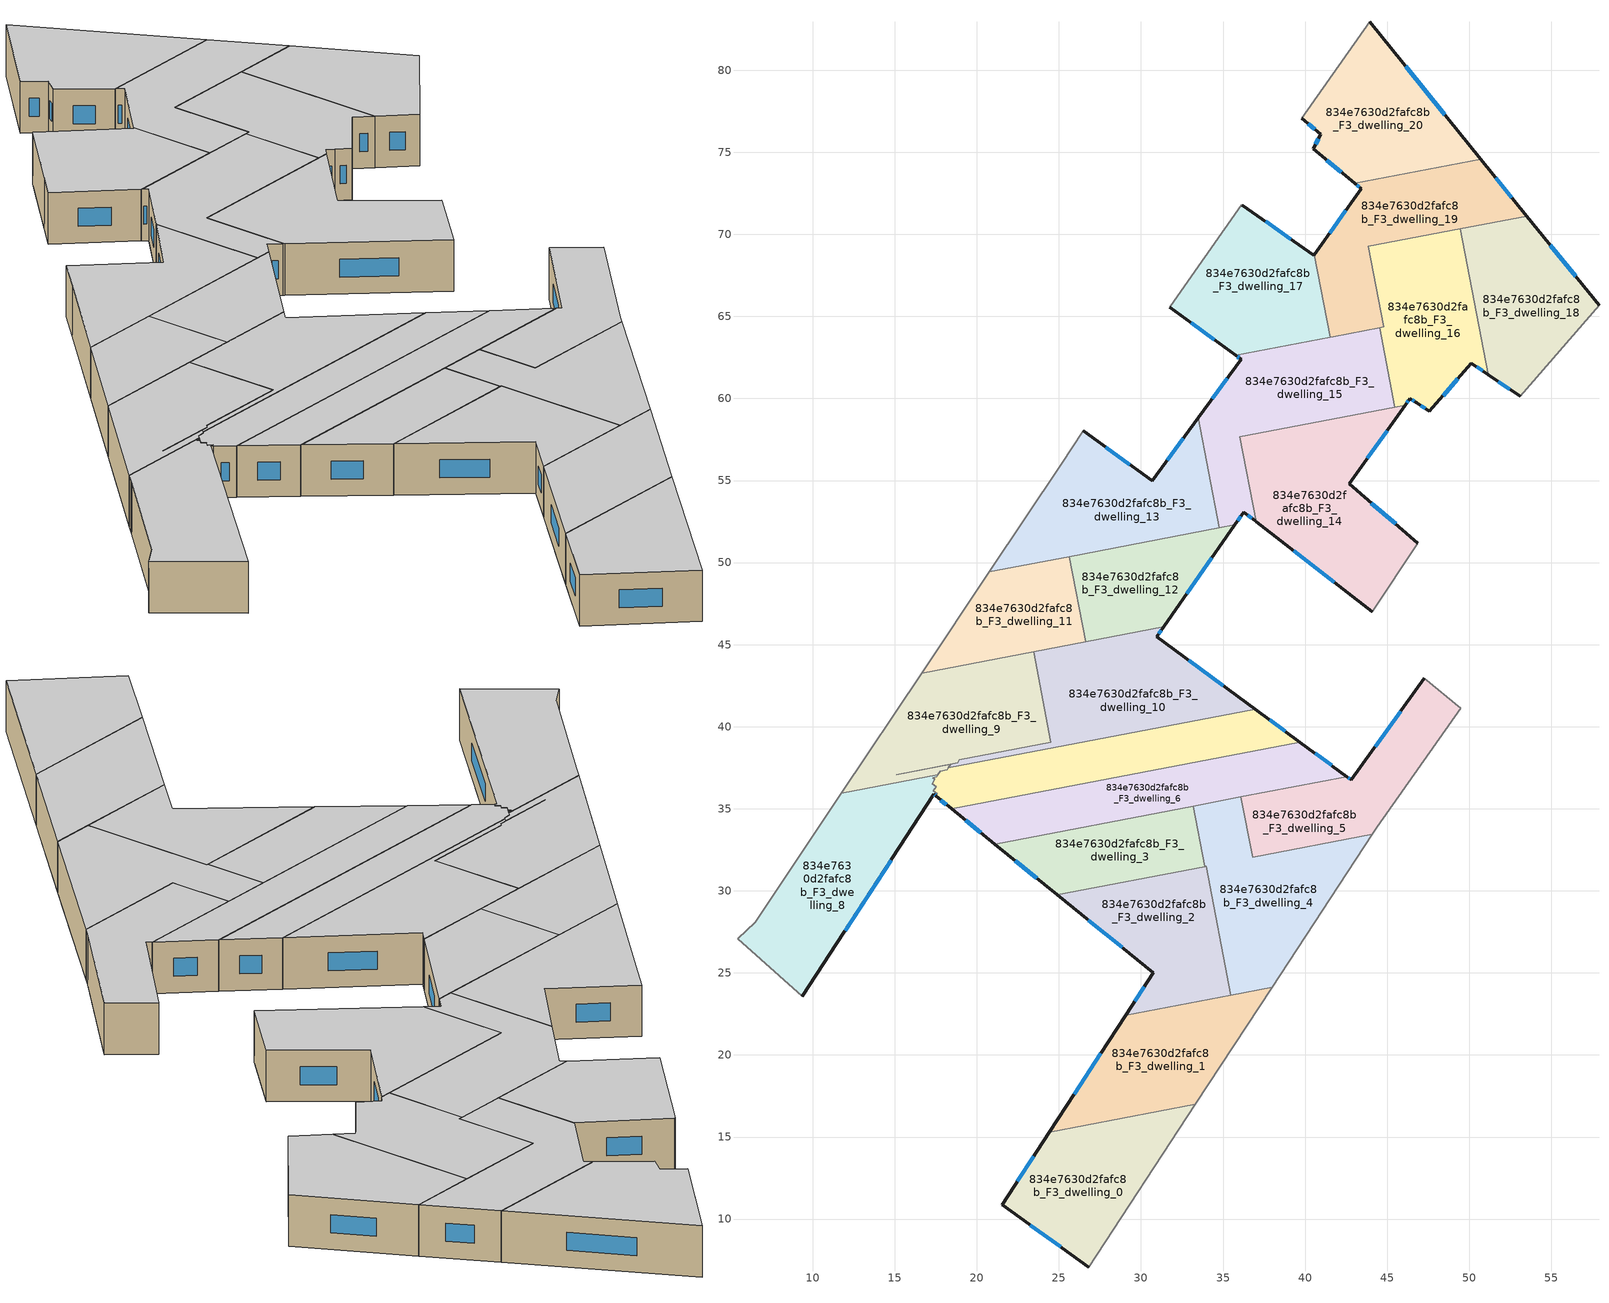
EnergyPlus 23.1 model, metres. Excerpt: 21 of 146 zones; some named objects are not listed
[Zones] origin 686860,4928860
834e7630d2fafc8b_F3_dwelling_0
 floor to 834e7630d2fafc8b_F2_dwelling_0 (EU_floor_Construction): 33.31,16.98 26.82,7.06 21.54,10.86 24.41,15.28 z9
 wall outside (EU_wall_Construction): 24.41,15.28 21.54,10.86 26.82,7.06 z9:12
 wall to 834e7630d2fafc8b_F3_dwelling_1 (EU_wall_Construction): 33.31,16.98 24.41,15.28 z9:12
 wall adiabatic (EU_wall_Construction): 26.82,7.06 33.31,16.98 z9:12
 window (EU_Window_Construction): 23.26,9.63 25.1,8.3 / 23.48,13.84 22.47,12.3 z9.98:11.02
 ceiling to 834e7630d2fafc8b_F4_dwelling_0 (EU_floor_Construction): 26.82,7.06 33.31,16.98 24.41,15.28 21.54,10.86 z12
834e7630d2fafc8b_F3_dwelling_1
 floor to 834e7630d2fafc8b_F2_dwelling_1 (EU_floor_Construction): 37.99,24.13 33.31,16.98 24.41,15.28 29.07,22.42 z9
 wall outside (EU_wall_Construction): 29.07,22.42 24.41,15.28 z9:12
 wall adiabatic (EU_wall_Construction): 33.31,16.98 37.99,24.13 z9:12
 wall to 834e7630d2fafc8b_F3_dwelling_2 (EU_wall_Construction): 35.47,23.65 29.07,22.42 z9:12
 wall to 834e7630d2fafc8b_F3_dwelling_4 (EU_wall_Construction): 37.99,24.13 35.47,23.65 z9:12
 window (EU_Window_Construction): 27.55,20.1 25.93,17.6 z9.98:11.02
 ceiling to 834e7630d2fafc8b_F4_dwelling_1 (EU_floor_Construction): 33.31,16.98 37.99,24.13 29.07,22.42 24.41,15.28 z12
834e7630d2fafc8b_F3_dwelling_10
 floor to 834e7630d2fafc8b_F2_dwelling_10 (EU_floor_Construction): 36.95,41.07 18.26,37.49 18.42,37.72 15.1,37.08 18.83,37.8 18.94,37.97 24.52,39.04 23.46,44.57 31.39,46.09 30.96,45.47 z9
 wall outside (EU_wall_Construction): 36.95,41.07 30.96,45.47 31.39,46.09 z9:12
 wall to 834e7630d2fafc8b_F3_dwelling_9 (EU_wall_Construction): 23.46,44.57 24.52,39.04 18.94,37.97 18.83,37.8 15.1,37.08 18.42,37.72 18.26,37.49 z9:12
 wall to 834e7630d2fafc8b_F3_dwelling_7 (EU_wall_Construction): 18.26,37.49 36.95,41.07 z9:12
 wall to 834e7630d2fafc8b_F3_dwelling_12 (EU_wall_Construction): 31.39,46.09 26.63,45.18 z9:12
 wall to 834e7630d2fafc8b_F3_dwelling_11 (EU_wall_Construction): 26.63,45.18 23.46,44.57 z9:12
 window (EU_Window_Construction): 31.1,45.67 31.25,45.89 / 35,42.5 32.91,44.04 z9.98:11.02
 ceiling to 834e7630d2fafc8b_F4_dwelling_10 (EU_floor_Construction): 36.95,41.07 30.96,45.47 31.39,46.09 23.46,44.57 24.52,39.04 18.94,37.97 18.83,37.8 15.1,37.08 18.42,37.72 18.26,37.49 z12
834e7630d2fafc8b_F3_dwelling_11
 floor to 834e7630d2fafc8b_F2_dwelling_11 (EU_floor_Construction): 25.64,50.37 26.63,45.18 16.65,43.27 20.77,49.43 z9
 wall adiabatic (EU_wall_Construction): 20.77,49.43 16.65,43.27 z9:12
 wall to 834e7630d2fafc8b_F3_dwelling_12 (EU_wall_Construction): 26.63,45.18 25.64,50.37 z9:12
 wall to 834e7630d2fafc8b_F3_dwelling_9 (EU_wall_Construction): 16.65,43.27 23.46,44.57 z9:12
 wall to 834e7630d2fafc8b_F3_dwelling_13 (EU_wall_Construction): 25.64,50.37 20.77,49.43 z9:12
 ceiling to 834e7630d2fafc8b_F4_dwelling_11 (EU_floor_Construction): 26.63,45.18 25.64,50.37 20.77,49.43 16.65,43.27 z12
834e7630d2fafc8b_F3_dwelling_12
 floor to 834e7630d2fafc8b_F2_dwelling_12 (EU_floor_Construction): 35.73,52.3 31.39,46.09 26.63,45.18 25.64,50.37 z9
 wall outside (EU_wall_Construction): 31.39,46.09 35.73,52.3 z9:12
 wall to 834e7630d2fafc8b_F3_dwelling_15 (EU_wall_Construction): 35.73,52.3 34.78,52.12 z9:12
 wall to 834e7630d2fafc8b_F3_dwelling_13 (EU_wall_Construction): 34.79,52.12 25.64,50.37 z9:12
 window (EU_Window_Construction): 32.8,48.11 34.32,50.28 z9.98:11.02
 ceiling to 834e7630d2fafc8b_F4_dwelling_12 (EU_floor_Construction): 31.39,46.09 35.73,52.3 25.64,50.37 26.63,45.18 z12
834e7630d2fafc8b_F3_dwelling_13
 floor to 834e7630d2fafc8b_F2_dwelling_13 (EU_floor_Construction): 33.5,58.83 34.79,52.12 20.77,49.43 25.16,56 26.5,58.02 30.69,54.97 z9
 wall outside (EU_wall_Construction): 33.5,58.83 30.69,54.97 26.5,58.02 z9:12
 wall adiabatic (EU_wall_Construction): 26.5,58.02 25.16,56 20.77,49.43 z9:12
 wall to 834e7630d2fafc8b_F3_dwelling_15 (EU_wall_Construction): 34.79,52.12 33.5,58.83 z9:12
 window (EU_Window_Construction): 29.33,55.96 27.86,57.03 / 32.59,57.57 31.6,56.23 z9.98:11.02
 ceiling to 834e7630d2fafc8b_F4_dwelling_13 (EU_floor_Construction): 34.79,52.12 33.5,58.83 30.69,54.97 26.5,58.02 25.16,56 20.77,49.43 z12
834e7630d2fafc8b_F3_dwelling_14
 floor to 834e7630d2fafc8b_F2_dwelling_14 (EU_floor_Construction): 46.11,59.6 42.68,54.79 46.88,51.18 44.09,47.01 37.02,52.49 36.03,57.67 z9
 wall outside (EU_wall_Construction): 37.02,52.49 44.09,47.01 / 46.88,51.18 42.68,54.79 46.11,59.6 z9:12
 wall adiabatic (EU_wall_Construction): 44.09,47.01 46.88,51.18 z9:12
 wall to 834e7630d2fafc8b_F3_dwelling_15 (EU_wall_Construction): 45.48,59.48 36.03,57.67 37.02,52.49 z9:12
 wall to 834e7630d2fafc8b_F3_dwelling_16 (EU_wall_Construction): 46.11,59.6 45.48,59.48 z9:12
 window (EU_Window_Construction): 39.32,50.71 41.79,48.79 / 43.79,56.35 44.99,58.04 / 45.51,52.36 44.04,53.62 z9.98:11.02
 ceiling to 834e7630d2fafc8b_F4_dwelling_14 (EU_floor_Construction): 44.09,47.01 46.88,51.18 42.68,54.79 46.11,59.6 36.03,57.67 37.02,52.49 z12
834e7630d2fafc8b_F3_dwelling_15
 floor to 834e7630d2fafc8b_F2_dwelling_15 (EU_floor_Construction): 44.55,64.31 45.48,59.48 36.03,57.67 37.02,52.49 36.96,52.53 36.27,53.07 35.73,52.3 34.79,52.12 33.5,58.83 36.1,62.39 35.77,62.63 z9
 wall outside (EU_wall_Construction): 35.73,52.3 36.27,53.07 36.96,52.53 37.02,52.49 / 35.77,62.63 36.1,62.39 33.5,58.83 z9:12
 wall to 834e7630d2fafc8b_F3_dwelling_16 (EU_wall_Construction): 45.48,59.48 44.55,64.31 z9:12
 wall to 834e7630d2fafc8b_F3_dwelling_17 (EU_wall_Construction): 41.53,63.73 35.77,62.63 z9:12
 wall to 834e7630d2fafc8b_F3_dwelling_19 (EU_wall_Construction): 44.55,64.31 41.73,63.77 41.53,63.73 z9:12
 window (EU_Window_Construction): 36.49,52.9 36.74,52.71 / 35.9,52.55 36.09,52.82 / 35.25,61.23 34.35,59.99 / 35.88,62.55 35.99,62.47 z9.98:11.02
 ceiling to 834e7630d2fafc8b_F4_dwelling_15 (EU_floor_Construction): 45.48,59.48 44.55,64.31 35.77,62.63 36.1,62.39 33.5,58.83 34.79,52.12 35.73,52.3 36.27,53.07 36.96,52.53 37.02,52.49 36.03,57.67 z12
834e7630d2fafc8b_F3_dwelling_16
 floor to 834e7630d2fafc8b_F2_dwelling_16 (EU_floor_Construction): 49.45,70.33 51.15,61.46 50.13,62.15 47.58,59.22 46.8,59.73 46.39,59.99 46.11,59.6 45.48,59.48 44.55,64.31 44.8,64.36 43.86,69.26 z9
 wall outside (EU_wall_Construction): 46.11,59.6 46.39,59.99 46.8,59.73 47.58,59.22 50.13,62.15 51.15,61.46 z9:12
 wall to 834e7630d2fafc8b_F3_dwelling_18 (EU_wall_Construction): 51.15,61.46 49.45,70.33 z9:12
 wall to 834e7630d2fafc8b_F3_dwelling_19 (EU_wall_Construction): 49.45,70.33 43.86,69.26 44.8,64.36 44.55,64.31 z9:12
 window (EU_Window_Construction): 50.46,61.93 50.82,61.68 / 48.41,60.17 49.3,61.2 / 47.05,59.56 47.32,59.39 / 46.52,59.91 46.66,59.82 / 46.2,59.73 46.3,59.86 z9.98:11.02
 ceiling to 834e7630d2fafc8b_F4_dwelling_16 (EU_floor_Construction): 51.15,61.46 49.45,70.33 43.86,69.26 44.8,64.36 44.55,64.31 45.48,59.48 46.11,59.6 46.39,59.99 46.8,59.73 47.58,59.22 50.13,62.15 z12
834e7630d2fafc8b_F3_dwelling_17
 floor to 834e7630d2fafc8b_F2_dwelling_17 (EU_floor_Construction): 40.57,68.76 41.53,63.73 35.77,62.63 31.77,65.55 32.9,67.16 36.11,71.77 36.14,71.81 36.18,71.78 40.54,68.71 z9
 wall outside (EU_wall_Construction): 40.57,68.76 40.54,68.71 36.18,71.78 / 31.77,65.55 35.77,62.63 z9:12
 wall adiabatic (EU_wall_Construction): 36.18,71.78 36.14,71.81 36.11,71.77 32.9,67.16 31.77,65.55 z9:12
 wall to 834e7630d2fafc8b_F3_dwelling_19 (EU_wall_Construction): 41.53,63.73 40.57,68.76 z9:12
 window (EU_Window_Construction): 39.12,69.71 37.6,70.78 / 33.07,64.6 34.47,63.58 z9.98:11.02
 ceiling to 834e7630d2fafc8b_F4_dwelling_17 (EU_floor_Construction): 41.53,63.73 40.57,68.76 40.54,68.71 36.18,71.78 36.14,71.81 36.11,71.77 32.9,67.16 31.77,65.55 35.77,62.63 z12
834e7630d2fafc8b_F3_dwelling_18
 floor to 834e7630d2fafc8b_F2_dwelling_18 (EU_floor_Construction): 53.51,71.11 57.91,65.67 53.1,60.13 51.15,61.46 49.45,70.33 z9
 wall outside (EU_wall_Construction): 51.15,61.46 53.1,60.13 / 57.91,65.67 53.51,71.11 z9:12
 wall adiabatic (EU_wall_Construction): 53.1,60.13 57.91,65.67 z9:12
 wall to 834e7630d2fafc8b_F3_dwelling_19 (EU_wall_Construction): 53.51,71.11 49.45,70.33 z9:12
 window (EU_Window_Construction): 51.78,61.03 52.46,60.56 / 56.48,67.44 54.94,69.34 z9.98:11.02
 ceiling to 834e7630d2fafc8b_F4_dwelling_18 (EU_floor_Construction): 53.1,60.13 57.91,65.67 53.51,71.11 49.45,70.33 51.15,61.46 z12
834e7630d2fafc8b_F3_dwelling_19
 floor to 834e7630d2fafc8b_F2_dwelling_19 (EU_floor_Construction): 50.71,74.57 53.51,71.11 43.86,69.26 44.8,64.36 41.73,63.77 41.53,63.73 40.57,68.76 43.41,72.78 43.03,73.1 z9
 wall outside (EU_wall_Construction): 43.03,73.1 43.41,72.78 40.57,68.76 / 53.51,71.11 50.71,74.57 z9:12
 wall to 834e7630d2fafc8b_F3_dwelling_20 (EU_wall_Construction): 50.71,74.57 43.03,73.1 z9:12
 window (EU_Window_Construction): 43.16,72.99 43.29,72.88 / 52.6,72.23 51.62,73.44 / 42.49,71.47 41.49,70.07 z9.98:11.02
 ceiling to 834e7630d2fafc8b_F4_dwelling_19 (EU_floor_Construction): 53.51,71.11 50.71,74.57 43.03,73.1 43.41,72.78 40.57,68.76 41.53,63.73 41.73,63.77 44.8,64.36 43.86,69.26 z12
834e7630d2fafc8b_F3_dwelling_2
 floor to 834e7630d2fafc8b_F2_dwelling_2 (EU_floor_Construction): 33.97,31.5 35.47,23.65 29.07,22.42 30.75,25 24.9,29.76 z9
 wall outside (EU_wall_Construction): 24.9,29.76 30.75,25 29.07,22.42 z9:12
 wall to 834e7630d2fafc8b_F3_dwelling_4 (EU_wall_Construction): 35.47,23.65 33.97,31.5 33.89,31.48 z9:12
 wall to 834e7630d2fafc8b_F3_dwelling_3 (EU_wall_Construction): 33.89,31.48 24.9,29.76 z9:12
 window (EU_Window_Construction): 30.2,24.16 29.61,23.26 / 26.8,28.21 28.85,26.55 z9.98:11.02
 ceiling to 834e7630d2fafc8b_F4_dwelling_2 (EU_floor_Construction): 35.47,23.65 33.97,31.5 24.9,29.76 30.75,25 29.07,22.42 z12
834e7630d2fafc8b_F3_dwelling_20
 floor to 834e7630d2fafc8b_F2_dwelling_20 (EU_floor_Construction): 43.93,82.95 50.71,74.57 43.03,73.1 40.51,75.21 40.96,76.1 39.81,77.06 z9
 wall outside (EU_wall_Construction): 50.71,74.57 43.93,82.95 / 39.81,77.06 40.96,76.1 40.51,75.21 43.03,73.1 z9:12
 wall adiabatic (EU_wall_Construction): 43.93,82.95 39.81,77.06 z9:12
 window (EU_Window_Construction): 48.51,77.29 46.13,80.23 / 41.33,74.52 42.21,73.78 / 40.81,75.81 40.66,75.5 / 40.18,76.75 40.59,76.41 z9.98:11.02
 ceiling to 834e7630d2fafc8b_F4_dwelling_20 (EU_floor_Construction): 50.71,74.57 43.93,82.95 39.81,77.06 40.96,76.1 40.51,75.21 43.03,73.1 z12
834e7630d2fafc8b_F3_dwelling_3
 floor to 834e7630d2fafc8b_F2_dwelling_3 (EU_floor_Construction): 33.19,35.17 33.89,31.48 24.9,29.76 21.1,32.85 z9
 wall outside (EU_wall_Construction): 21.1,32.85 24.9,29.76 z9:12
 wall to 834e7630d2fafc8b_F3_dwelling_4 (EU_wall_Construction): 33.89,31.48 33.19,35.17 z9:12
 wall to 834e7630d2fafc8b_F3_dwelling_6 (EU_wall_Construction): 33.19,35.17 21.1,32.85 z9:12
 window (EU_Window_Construction): 22.34,31.85 23.67,30.77 z9.98:11.02
 ceiling to 834e7630d2fafc8b_F4_dwelling_3 (EU_floor_Construction): 33.89,31.48 33.19,35.17 21.1,32.85 24.9,29.76 z12
834e7630d2fafc8b_F3_dwelling_4
 floor to 834e7630d2fafc8b_F2_dwelling_4 (EU_floor_Construction): 44.08,33.43 37.99,24.13 35.47,23.65 33.97,31.5 33.89,31.48 33.19,35.17 36.09,35.72 36.8,32.04 z9
 wall to 834e7630d2fafc8b_F3_dwelling_5 (EU_wall_Construction): 44.08,33.43 36.8,32.04 36.09,35.72 z9:12
 wall adiabatic (EU_wall_Construction): 37.99,24.13 44.08,33.43 z9:12
 wall to 834e7630d2fafc8b_F3_dwelling_6 (EU_wall_Construction): 36.09,35.72 33.19,35.17 z9:12
 ceiling to 834e7630d2fafc8b_F4_dwelling_4 (EU_floor_Construction): 37.99,24.13 44.08,33.43 36.8,32.04 36.09,35.72 33.19,35.17 33.89,31.48 33.97,31.5 35.47,23.65 z12
834e7630d2fafc8b_F3_dwelling_5
 floor to 834e7630d2fafc8b_F2_dwelling_5 (EU_floor_Construction): 49.5,41.11 44.4,33.91 44.08,33.43 36.8,32.04 36.09,35.72 42.54,36.96 42.82,36.75 47.27,42.96 z9
 wall outside (EU_wall_Construction): 47.27,42.96 42.82,36.75 42.54,36.96 z9:12
 wall adiabatic (EU_wall_Construction): 44.08,33.43 44.4,33.91 49.5,41.11 47.27,42.96 z9:12
 wall to 834e7630d2fafc8b_F3_dwelling_6 (EU_wall_Construction): 42.54,36.96 36.09,35.72 z9:12
 window (EU_Window_Construction): 42.73,36.82 42.63,36.89 / 45.82,40.94 44.27,38.77 z9.98:11.02
 ceiling to 834e7630d2fafc8b_F4_dwelling_5 (EU_floor_Construction): 44.4,33.91 49.5,41.11 47.27,42.96 42.82,36.75 42.54,36.96 36.09,35.72 36.8,32.04 44.08,33.43 z12
834e7630d2fafc8b_F3_dwelling_6
 floor to 834e7630d2fafc8b_F2_dwelling_6 (EU_floor_Construction): 42.54,36.96 21.1,32.85 18.46,35 39.68,39.06 z9
 wall outside (EU_wall_Construction): 42.54,36.96 39.68,39.06 / 18.46,35 21.1,32.85 z9:12
 wall to 834e7630d2fafc8b_F3_dwelling_7 (EU_wall_Construction): 39.68,39.06 18.46,35 z9:12
 window (EU_Window_Construction): 41.61,37.64 40.61,38.38 / 19.32,34.3 20.24,33.55 z9.98:11.02
 ceiling to 834e7630d2fafc8b_F4_dwelling_6 (EU_floor_Construction): 42.54,36.96 39.68,39.06 18.46,35 21.1,32.85 z12
834e7630d2fafc8b_F3_dwelling_7
 floor to 834e7630d2fafc8b_F2_dwelling_7 (EU_floor_Construction): 39.68,39.06 18.46,35 17.51,35.78 17.59,35.9 17.35,36.09 17.52,36.35 17.29,36.54 17.45,36.79 17.32,36.9 17.55,36.94 17.78,37.29 18.19,37.37 18.26,37.49 36.95,41.07 z9
 wall outside (EU_wall_Construction): 39.68,39.06 36.95,41.07 / 17.51,35.78 18.46,35 z9:12
 wall to 834e7630d2fafc8b_F3_dwelling_8 (EU_wall_Construction): 17.63,37.06 17.55,36.94 17.32,36.9 17.45,36.79 17.29,36.54 17.52,36.35 17.35,36.09 17.59,35.9 17.51,35.78 z9:12
 wall to 834e7630d2fafc8b_F3_dwelling_9 (EU_wall_Construction): 18.26,37.49 18.19,37.37 17.78,37.29 17.63,37.06 z9:12
 window (EU_Window_Construction): 38.79,39.71 37.84,40.41 / 17.82,35.52 18.15,35.25 z9.98:11.02
 ceiling to 834e7630d2fafc8b_F4_dwelling_7 (EU_floor_Construction): 39.68,39.06 36.95,41.07 18.26,37.49 18.19,37.37 17.78,37.29 17.55,36.94 17.32,36.9 17.45,36.79 17.29,36.54 17.52,36.35 17.35,36.09 17.59,35.9 17.51,35.78 18.46,35 z12
834e7630d2fafc8b_F3_dwelling_8
 floor to 834e7630d2fafc8b_F2_dwelling_8 (EU_floor_Construction): 17.63,37.06 17.55,36.94 17.32,36.9 17.45,36.79 17.29,36.54 17.52,36.35 17.35,36.09 17.59,35.9 17.51,35.78 17.39,35.87 9.36,23.57 5.42,27.07 6.5,28.08 11.2,35.12 11.32,35.29 11.74,35.93 z9
 wall outside (EU_wall_Construction): 9.36,23.57 17.39,35.87 17.51,35.78 z9:12
 wall adiabatic (EU_wall_Construction): 11.74,35.93 11.32,35.29 11.2,35.12 6.5,28.08 5.42,27.07 9.36,23.57 z9:12
 wall to 834e7630d2fafc8b_F3_dwelling_9 (EU_wall_Construction): 17.63,37.06 11.74,35.93 z9:12
 window (EU_Window_Construction): 17.43,35.84 17.47,35.81 / 11.97,27.57 14.78,31.87 z9.98:11.02
 ceiling to 834e7630d2fafc8b_F4_dwelling_8 (EU_floor_Construction): 9.36,23.57 17.39,35.87 17.51,35.78 17.59,35.9 17.35,36.09 17.52,36.35 17.29,36.54 17.45,36.79 17.32,36.9 17.55,36.94 17.63,37.06 11.74,35.93 11.32,35.29 11.2,35.12 6.5,28.08 5.42,27.07 z12
834e7630d2fafc8b_F3_dwelling_9
 floor to 834e7630d2fafc8b_F2_dwelling_9 (EU_floor_Construction): 23.46,44.57 24.52,39.04 18.94,37.97 18.83,37.8 15.1,37.08 18.42,37.72 18.19,37.37 17.78,37.29 17.63,37.06 11.74,35.93 16.65,43.27 z9
 wall adiabatic (EU_wall_Construction): 16.65,43.27 11.74,35.93 z9:12
 ceiling to 834e7630d2fafc8b_F4_dwelling_9 (EU_floor_Construction): 24.52,39.04 23.46,44.57 16.65,43.27 11.74,35.93 17.63,37.06 17.78,37.29 18.19,37.37 18.42,37.72 15.1,37.08 18.83,37.8 18.94,37.97 z12
[Building]
EU S2 Campaign: North Axis=0; Terrain=City; Solar Distribution=FullExterior
[Site:Location]
Bologna: Latitude=44.5; Longitude=11.25; Time Zone=1; Elevation=37
[SizingPeriod:WeatherFileDays]
AnnualSizingPeriod: Begin Month=1; Begin Day of Month=1; End Month=12; End Day of Month=31; Day of Week for Start Day=Monday; Use Weather File Daylight Saving Period=No; Use Weather File Rain and Snow Indicators=No
[MATERIAL]
EU_InternalMass_Material: Roughness=MediumRough; Thickness=0.1; Conductivity=1; Density=1800; Specific Heat=900; Thermal Absorptance=0.9; Solar Absorptance=0.7; Visible Absorptance=0.7
[MATERIAL:NOMASS] Roughness=MediumRough; Thermal Absorptance=0.9; Solar Absorptance=0.7; Visible Absorptance=0.7
Name | Thermal Resistance
EU_wall_NoMass | 0.905828
EU_floor_NoMass | 0.67114
[WINDOWMATERIAL:SIMPLEGLAZINGSYSTEM]
EU_Window_SimpleGlazing: UFactor=4.52486; Solar Heat Gain Coefficient=0.85; Visible Transmittance=0.85
[CONSTRUCTION]
EU_wall_Construction: EU_wall_NoMass
EU_floor_Construction: EU_floor_NoMass
EU_Window_Construction: EU_Window_SimpleGlazing
EU_InternalMass_Construction: EU_InternalMass_Material
[ZONE] Type=1; Multiplier=1; Ceiling Height=autocalculate; Floor Area=autocalculate; Part of Total Floor Area=Yes
Name | Volume
834e7630d2fafc8b_F3_dwelling_0 | 167.116
834e7630d2fafc8b_F3_dwelling_1 | 167.156
834e7630d2fafc8b_F3_dwelling_10 | 183.51
834e7630d2fafc8b_F3_dwelling_11; 834e7630d2fafc8b_F3_dwelling_12 | 119.741
834e7630d2fafc8b_F3_dwelling_13 | 192.375
834e7630d2fafc8b_F3_dwelling_14 | 222.408
834e7630d2fafc8b_F3_dwelling_15 | 192.385
834e7630d2fafc8b_F3_dwelling_16 | 164.728
834e7630d2fafc8b_F3_dwelling_17 | 163.993
834e7630d2fafc8b_F3_dwelling_18 | 164.744
834e7630d2fafc8b_F3_dwelling_19 | 170.244
834e7630d2fafc8b_F3_dwelling_2 | 154.222
834e7630d2fafc8b_F3_dwelling_20 | 167.125
834e7630d2fafc8b_F3_dwelling_3 | 120.756
834e7630d2fafc8b_F3_dwelling_4 | 187.524
834e7630d2fafc8b_F3_dwelling_5 | 154.05
834e7630d2fafc8b_F3_dwelling_6 | 169.698
834e7630d2fafc8b_F3_dwelling_7 | 156.286
834e7630d2fafc8b_F3_dwelling_8 | 195.521
834e7630d2fafc8b_F3_dwelling_9 | 176.445
[INTERNALMASS] Construction=EU_InternalMass_Construction
Name | Zone or ZoneList | Surface Area
834e7630d2fafc8b_F3_dwelling_0_EU_InternalMass | 834e7630d2fafc8b_F3_dwelling_0 | 55.7056
834e7630d2fafc8b_F3_dwelling_1_EU_InternalMass | 834e7630d2fafc8b_F3_dwelling_1 | 55.7185
834e7630d2fafc8b_F3_dwelling_2_EU_InternalMass | 834e7630d2fafc8b_F3_dwelling_2 | 51.4087
834e7630d2fafc8b_F3_dwelling_3_EU_InternalMass | 834e7630d2fafc8b_F3_dwelling_3 | 40.2547
834e7630d2fafc8b_F3_dwelling_4_EU_InternalMass | 834e7630d2fafc8b_F3_dwelling_4 | 62.5079
834e7630d2fafc8b_F3_dwelling_5_EU_InternalMass | 834e7630d2fafc8b_F3_dwelling_5 | 51.3481
834e7630d2fafc8b_F3_dwelling_6_EU_InternalMass | 834e7630d2fafc8b_F3_dwelling_6 | 56.5643
834e7630d2fafc8b_F3_dwelling_7_EU_InternalMass | 834e7630d2fafc8b_F3_dwelling_7 | 52.0981
834e7630d2fafc8b_F3_dwelling_8_EU_InternalMass | 834e7630d2fafc8b_F3_dwelling_8 | 65.1701
834e7630d2fafc8b_F3_dwelling_9_EU_InternalMass | 834e7630d2fafc8b_F3_dwelling_9 | 58.8126
834e7630d2fafc8b_F3_dwelling_10_EU_InternalMass | 834e7630d2fafc8b_F3_dwelling_10 | 61.172
834e7630d2fafc8b_F3_dwelling_11_EU_InternalMass | 834e7630d2fafc8b_F3_dwelling_11 | 39.9137
834e7630d2fafc8b_F3_dwelling_12_EU_InternalMass | 834e7630d2fafc8b_F3_dwelling_12 | 39.9132
834e7630d2fafc8b_F3_dwelling_13_EU_InternalMass | 834e7630d2fafc8b_F3_dwelling_13 | 64.1222
834e7630d2fafc8b_F3_dwelling_14_EU_InternalMass | 834e7630d2fafc8b_F3_dwelling_14 | 74.1361
834e7630d2fafc8b_F3_dwelling_15_EU_InternalMass | 834e7630d2fafc8b_F3_dwelling_15 | 64.1271
834e7630d2fafc8b_F3_dwelling_16_EU_InternalMass | 834e7630d2fafc8b_F3_dwelling_16 | 54.9099
834e7630d2fafc8b_F3_dwelling_17_EU_InternalMass | 834e7630d2fafc8b_F3_dwelling_17 | 54.6657
834e7630d2fafc8b_F3_dwelling_18_EU_InternalMass | 834e7630d2fafc8b_F3_dwelling_18 | 54.9152
834e7630d2fafc8b_F3_dwelling_19_EU_InternalMass | 834e7630d2fafc8b_F3_dwelling_19 | 56.7516
834e7630d2fafc8b_F3_dwelling_20_EU_InternalMass | 834e7630d2fafc8b_F3_dwelling_20 | 55.7085
[OTHEREQUIPMENT] Fuel Type=Electricity; Design Level Calculation Method=Watts/Area; Power per Zone Floor Area=1; Fraction Latent=0; Fraction Radiant=0; Fraction Lost=0; Carbon Dioxide Generation Rate=0; EndUse Subcategory=EU_Step8_InternalGains
Name | Zone or ZoneList or Space or SpaceList | Schedule
EU_Step8_InternalGain_834e7630d2fafc8b_F3_dwelling_0_f000 | 834e7630d2fafc8b_F3_dwelling_0 | EU_Step8_GainSchedule_834e7630d2fafc8b_F3_dwelling_0_f000
EU_Step8_InternalGain_834e7630d2fafc8b_F3_dwelling_1_f000 | 834e7630d2fafc8b_F3_dwelling_1 | EU_Step8_GainSchedule_834e7630d2fafc8b_F3_dwelling_1_f000
EU_Step8_InternalGain_834e7630d2fafc8b_F3_dwelling_2_f000 | 834e7630d2fafc8b_F3_dwelling_2 | EU_Step8_GainSchedule_834e7630d2fafc8b_F3_dwelling_2_f000
EU_Step8_InternalGain_834e7630d2fafc8b_F3_dwelling_3_f000 | 834e7630d2fafc8b_F3_dwelling_3 | EU_Step8_GainSchedule_834e7630d2fafc8b_F3_dwelling_3_f000
EU_Step8_InternalGain_834e7630d2fafc8b_F3_dwelling_4_f000 | 834e7630d2fafc8b_F3_dwelling_4 | EU_Step8_GainSchedule_834e7630d2fafc8b_F3_dwelling_4_f000
EU_Step8_InternalGain_834e7630d2fafc8b_F3_dwelling_5_f000 | 834e7630d2fafc8b_F3_dwelling_5 | EU_Step8_GainSchedule_834e7630d2fafc8b_F3_dwelling_5_f000
EU_Step8_InternalGain_834e7630d2fafc8b_F3_dwelling_6_f000 | 834e7630d2fafc8b_F3_dwelling_6 | EU_Step8_GainSchedule_834e7630d2fafc8b_F3_dwelling_6_f000
EU_Step8_InternalGain_834e7630d2fafc8b_F3_dwelling_7_f000 | 834e7630d2fafc8b_F3_dwelling_7 | EU_Step8_GainSchedule_834e7630d2fafc8b_F3_dwelling_7_f000
EU_Step8_InternalGain_834e7630d2fafc8b_F3_dwelling_8_f000 | 834e7630d2fafc8b_F3_dwelling_8 | EU_Step8_GainSchedule_834e7630d2fafc8b_F3_dwelling_8_f000
EU_Step8_InternalGain_834e7630d2fafc8b_F3_dwelling_9_f000 | 834e7630d2fafc8b_F3_dwelling_9 | EU_Step8_GainSchedule_834e7630d2fafc8b_F3_dwelling_9_f000
EU_Step8_InternalGain_834e7630d2fafc8b_F3_dwelling_10_f000 | 834e7630d2fafc8b_F3_dwelling_10 | EU_Step8_GainSchedule_834e7630d2fafc8b_F3_dwelling_10_f000
EU_Step8_InternalGain_834e7630d2fafc8b_F3_dwelling_11_f000 | 834e7630d2fafc8b_F3_dwelling_11 | EU_Step8_GainSchedule_834e7630d2fafc8b_F3_dwelling_11_f000
EU_Step8_InternalGain_834e7630d2fafc8b_F3_dwelling_12_f000 | 834e7630d2fafc8b_F3_dwelling_12 | EU_Step8_GainSchedule_834e7630d2fafc8b_F3_dwelling_12_f000
EU_Step8_InternalGain_834e7630d2fafc8b_F3_dwelling_13_f000 | 834e7630d2fafc8b_F3_dwelling_13 | EU_Step8_GainSchedule_834e7630d2fafc8b_F3_dwelling_13_f000
EU_Step8_InternalGain_834e7630d2fafc8b_F3_dwelling_14_f000 | 834e7630d2fafc8b_F3_dwelling_14 | EU_Step8_GainSchedule_834e7630d2fafc8b_F3_dwelling_14_f000
EU_Step8_InternalGain_834e7630d2fafc8b_F3_dwelling_15_f000 | 834e7630d2fafc8b_F3_dwelling_15 | EU_Step8_GainSchedule_834e7630d2fafc8b_F3_dwelling_15_f000
EU_Step8_InternalGain_834e7630d2fafc8b_F3_dwelling_16_f000 | 834e7630d2fafc8b_F3_dwelling_16 | EU_Step8_GainSchedule_834e7630d2fafc8b_F3_dwelling_16_f000
EU_Step8_InternalGain_834e7630d2fafc8b_F3_dwelling_17_f000 | 834e7630d2fafc8b_F3_dwelling_17 | EU_Step8_GainSchedule_834e7630d2fafc8b_F3_dwelling_17_f000
EU_Step8_InternalGain_834e7630d2fafc8b_F3_dwelling_18_f000 | 834e7630d2fafc8b_F3_dwelling_18 | EU_Step8_GainSchedule_834e7630d2fafc8b_F3_dwelling_18_f000
EU_Step8_InternalGain_834e7630d2fafc8b_F3_dwelling_19_f000 | 834e7630d2fafc8b_F3_dwelling_19 | EU_Step8_GainSchedule_834e7630d2fafc8b_F3_dwelling_19_f000
EU_Step8_InternalGain_834e7630d2fafc8b_F3_dwelling_20_f000 | 834e7630d2fafc8b_F3_dwelling_20 | EU_Step8_GainSchedule_834e7630d2fafc8b_F3_dwelling_20_f000
[ZONEVENTILATION:DESIGNFLOWRATE] Schedule=EU_AlwaysOn; Design Flow Rate Calculation Method=AirChanges/Hour; Air Changes per Hour=0.73129; Ventilation Type=Natural; Fan Pressure Rise=0; Fan Total Efficiency=1; Constant Term Coefficient=1; Temperature Term Coefficient=0; Velocity Term Coefficient=0; Velocity Squared Term Coefficient=0; Minimum Indoor Temperature=-100; Maximum Indoor Temperature=100; Delta Temperature=-100; Minimum Outdoor Temperature=-100; Maximum Outdoor Temperature=100; Maximum Wind Speed=40
Name | Zone or ZoneList or Space or SpaceList
EU_ConstantAir_834e7630d2fafc8b_F3_dwelling_0 | 834e7630d2fafc8b_F3_dwelling_0
EU_ConstantAir_834e7630d2fafc8b_F3_dwelling_1 | 834e7630d2fafc8b_F3_dwelling_1
EU_ConstantAir_834e7630d2fafc8b_F3_dwelling_2 | 834e7630d2fafc8b_F3_dwelling_2
EU_ConstantAir_834e7630d2fafc8b_F3_dwelling_3 | 834e7630d2fafc8b_F3_dwelling_3
EU_ConstantAir_834e7630d2fafc8b_F3_dwelling_4 | 834e7630d2fafc8b_F3_dwelling_4
EU_ConstantAir_834e7630d2fafc8b_F3_dwelling_5 | 834e7630d2fafc8b_F3_dwelling_5
EU_ConstantAir_834e7630d2fafc8b_F3_dwelling_6 | 834e7630d2fafc8b_F3_dwelling_6
EU_ConstantAir_834e7630d2fafc8b_F3_dwelling_7 | 834e7630d2fafc8b_F3_dwelling_7
EU_ConstantAir_834e7630d2fafc8b_F3_dwelling_8 | 834e7630d2fafc8b_F3_dwelling_8
EU_ConstantAir_834e7630d2fafc8b_F3_dwelling_9 | 834e7630d2fafc8b_F3_dwelling_9
EU_ConstantAir_834e7630d2fafc8b_F3_dwelling_10 | 834e7630d2fafc8b_F3_dwelling_10
EU_ConstantAir_834e7630d2fafc8b_F3_dwelling_11 | 834e7630d2fafc8b_F3_dwelling_11
EU_ConstantAir_834e7630d2fafc8b_F3_dwelling_12 | 834e7630d2fafc8b_F3_dwelling_12
EU_ConstantAir_834e7630d2fafc8b_F3_dwelling_13 | 834e7630d2fafc8b_F3_dwelling_13
EU_ConstantAir_834e7630d2fafc8b_F3_dwelling_14 | 834e7630d2fafc8b_F3_dwelling_14
EU_ConstantAir_834e7630d2fafc8b_F3_dwelling_15 | 834e7630d2fafc8b_F3_dwelling_15
EU_ConstantAir_834e7630d2fafc8b_F3_dwelling_16 | 834e7630d2fafc8b_F3_dwelling_16
EU_ConstantAir_834e7630d2fafc8b_F3_dwelling_17 | 834e7630d2fafc8b_F3_dwelling_17
EU_ConstantAir_834e7630d2fafc8b_F3_dwelling_18 | 834e7630d2fafc8b_F3_dwelling_18
EU_ConstantAir_834e7630d2fafc8b_F3_dwelling_19 | 834e7630d2fafc8b_F3_dwelling_19
EU_ConstantAir_834e7630d2fafc8b_F3_dwelling_20 | 834e7630d2fafc8b_F3_dwelling_20
[HVACTEMPLATE:ZONE:IDEALLOADSAIRSYSTEM] System Availability Schedule=EU_AlwaysOn; Maximum Heating Supply Air Temperature=50; Minimum Cooling Supply Air Temperature=13; Maximum Heating Supply Air Humidity Ratio=0.0156; Minimum Cooling Supply Air Humidity Ratio=0.0077; Heating Limit=NoLimit; Cooling Limit=NoLimit; Heating Availability Schedule=EU_AlwaysOn; Cooling Availability Schedule=EU_CoolingOff; Dehumidification Control Type=ConstantSensibleHeatRatio; Cooling Sensible Heat Ratio=0.7; Dehumidification Setpoint=60; Humidification Control Type=None; Humidification Setpoint=30; Outdoor Air Method=None; Outdoor Air Flow Rate per Person=0.00944; Outdoor Air Flow Rate per Zone Floor Area=0; Outdoor Air Flow Rate per Zone=0; Demand Controlled Ventilation Type=None; Outdoor Air Economizer Type=NoEconomizer; Heat Recovery Type=None; Sensible Heat Recovery Effectiveness=0.7; Latent Heat Recovery Effectiveness=0.65
Name | Template Thermostat
834e7630d2fafc8b_F3_dwelling_0 | EU_HeatOnly_834e7630d2fafc8b_F3_dwelling_0
834e7630d2fafc8b_F3_dwelling_1 | EU_HeatOnly_834e7630d2fafc8b_F3_dwelling_1
834e7630d2fafc8b_F3_dwelling_2 | EU_HeatOnly_834e7630d2fafc8b_F3_dwelling_2
834e7630d2fafc8b_F3_dwelling_3 | EU_HeatOnly_834e7630d2fafc8b_F3_dwelling_3
834e7630d2fafc8b_F3_dwelling_4 | EU_HeatOnly_834e7630d2fafc8b_F3_dwelling_4
834e7630d2fafc8b_F3_dwelling_5 | EU_HeatOnly_834e7630d2fafc8b_F3_dwelling_5
834e7630d2fafc8b_F3_dwelling_6 | EU_HeatOnly_834e7630d2fafc8b_F3_dwelling_6
834e7630d2fafc8b_F3_dwelling_7 | EU_HeatOnly_834e7630d2fafc8b_F3_dwelling_7
834e7630d2fafc8b_F3_dwelling_8 | EU_HeatOnly_834e7630d2fafc8b_F3_dwelling_8
834e7630d2fafc8b_F3_dwelling_9 | EU_HeatOnly_834e7630d2fafc8b_F3_dwelling_9
834e7630d2fafc8b_F3_dwelling_10 | EU_HeatOnly_834e7630d2fafc8b_F3_dwelling_10
834e7630d2fafc8b_F3_dwelling_11 | EU_HeatOnly_834e7630d2fafc8b_F3_dwelling_11
834e7630d2fafc8b_F3_dwelling_12 | EU_HeatOnly_834e7630d2fafc8b_F3_dwelling_12
834e7630d2fafc8b_F3_dwelling_13 | EU_HeatOnly_834e7630d2fafc8b_F3_dwelling_13
834e7630d2fafc8b_F3_dwelling_14 | EU_HeatOnly_834e7630d2fafc8b_F3_dwelling_14
834e7630d2fafc8b_F3_dwelling_15 | EU_HeatOnly_834e7630d2fafc8b_F3_dwelling_15
834e7630d2fafc8b_F3_dwelling_16 | EU_HeatOnly_834e7630d2fafc8b_F3_dwelling_16
834e7630d2fafc8b_F3_dwelling_17 | EU_HeatOnly_834e7630d2fafc8b_F3_dwelling_17
834e7630d2fafc8b_F3_dwelling_18 | EU_HeatOnly_834e7630d2fafc8b_F3_dwelling_18
834e7630d2fafc8b_F3_dwelling_19 | EU_HeatOnly_834e7630d2fafc8b_F3_dwelling_19
834e7630d2fafc8b_F3_dwelling_20 | EU_HeatOnly_834e7630d2fafc8b_F3_dwelling_20
[SIZING:ZONE] Zone Cooling Design Supply Air Temperature Input Method=SupplyAirTemperature; Zone Cooling Design Supply Air Temperature=13; Zone Heating Design Supply Air Temperature Input Method=SupplyAirTemperature; Zone Heating Design Supply Air Temperature=50; Zone Cooling Design Supply Air Humidity Ratio=0.008; Zone Heating Design Supply Air Humidity Ratio=0.008; Cooling Design Air Flow Method=DesignDay; Cooling Design Air Flow Rate=0; Cooling Minimum Air Flow per Zone Floor Area=0.000762; Cooling Minimum Air Flow=0; Cooling Minimum Air Flow Fraction=0.2; Heating Design Air Flow Method=DesignDay; Heating Design Air Flow Rate=0; Heating Maximum Air Flow per Zone Floor Area=0.002032; Heating Maximum Air Flow=0.141576; Heating Maximum Air Flow Fraction=0.3; Account for Dedicated Outdoor Air System=No; Dedicated Outdoor Air System Control Strategy=NeutralSupplyAir; Dedicated Outdoor Air Low Setpoint Temperature for Design=autosize; Dedicated Outdoor Air High Setpoint Temperature for Design=autosize; Zone Load Sizing Method=Sensible Load Only No Latent Load; Zone Latent Cooling Design Supply Air Humidity Ratio Input Method=HumidityRatioDifference; Zone Cooling Design Supply Air Humidity Ratio Difference=0.005; Zone Latent Heating Design Supply Air Humidity Ratio Input Method=HumidityRatioDifference; Zone Humidification Design Supply Air Humidity Ratio Difference=0.005
834e7630d2fafc8b_F3_dwelling_0; 834e7630d2fafc8b_F3_dwelling_1; 834e7630d2fafc8b_F3_dwelling_2; 834e7630d2fafc8b_F3_dwelling_3; 834e7630d2fafc8b_F3_dwelling_4; 834e7630d2fafc8b_F3_dwelling_5; 834e7630d2fafc8b_F3_dwelling_6; 834e7630d2fafc8b_F3_dwelling_7; 834e7630d2fafc8b_F3_dwelling_8; 834e7630d2fafc8b_F3_dwelling_9; 834e7630d2fafc8b_F3_dwelling_10; 834e7630d2fafc8b_F3_dwelling_11; 834e7630d2fafc8b_F3_dwelling_12; 834e7630d2fafc8b_F3_dwelling_13; 834e7630d2fafc8b_F3_dwelling_14; 834e7630d2fafc8b_F3_dwelling_15; 834e7630d2fafc8b_F3_dwelling_16; 834e7630d2fafc8b_F3_dwelling_17; 834e7630d2fafc8b_F3_dwelling_18; 834e7630d2fafc8b_F3_dwelling_19; 834e7630d2fafc8b_F3_dwelling_20
[SCHEDULE:CONSTANT]
Name | Hourly Value
EU_AlwaysOn | 1
EU_CoolingOff | 0
[SCHEDULE:FILE] Column Number=1; Rows to Skip at Top=0; Number of Hours of Data=8760; Column Separator=Comma; Interpolate to Timestep=No; Minutes per Item=60; Adjust Schedule for Daylight Savings=Yes
Name | File
EU_Step8_GainSchedule_834e7630d2fafc8b_F3_dwelling_0_f000 | ../../schedules/834e7630d2fafc8b/834e7630d2fafc8b_F3_dwelling_0_f000_gain.csv
EU_Step8_GainSchedule_834e7630d2fafc8b_F3_dwelling_1_f000 | ../../schedules/834e7630d2fafc8b/834e7630d2fafc8b_F3_dwelling_1_f000_gain.csv
EU_Step8_GainSchedule_834e7630d2fafc8b_F3_dwelling_2_f000 | ../../schedules/834e7630d2fafc8b/834e7630d2fafc8b_F3_dwelling_2_f000_gain.csv
EU_Step8_GainSchedule_834e7630d2fafc8b_F3_dwelling_3_f000 | ../../schedules/834e7630d2fafc8b/834e7630d2fafc8b_F3_dwelling_3_f000_gain.csv
EU_Step8_GainSchedule_834e7630d2fafc8b_F3_dwelling_4_f000 | ../../schedules/834e7630d2fafc8b/834e7630d2fafc8b_F3_dwelling_4_f000_gain.csv
EU_Step8_GainSchedule_834e7630d2fafc8b_F3_dwelling_5_f000 | ../../schedules/834e7630d2fafc8b/834e7630d2fafc8b_F3_dwelling_5_f000_gain.csv
EU_Step8_GainSchedule_834e7630d2fafc8b_F3_dwelling_6_f000 | ../../schedules/834e7630d2fafc8b/834e7630d2fafc8b_F3_dwelling_6_f000_gain.csv
EU_Step8_GainSchedule_834e7630d2fafc8b_F3_dwelling_7_f000 | ../../schedules/834e7630d2fafc8b/834e7630d2fafc8b_F3_dwelling_7_f000_gain.csv
EU_Step8_GainSchedule_834e7630d2fafc8b_F3_dwelling_8_f000 | ../../schedules/834e7630d2fafc8b/834e7630d2fafc8b_F3_dwelling_8_f000_gain.csv
EU_Step8_GainSchedule_834e7630d2fafc8b_F3_dwelling_9_f000 | ../../schedules/834e7630d2fafc8b/834e7630d2fafc8b_F3_dwelling_9_f000_gain.csv
EU_Step8_GainSchedule_834e7630d2fafc8b_F3_dwelling_10_f000 | ../../schedules/834e7630d2fafc8b/834e7630d2fafc8b_F3_dwelling_10_f000_gain.csv
EU_Step8_GainSchedule_834e7630d2fafc8b_F3_dwelling_11_f000 | ../../schedules/834e7630d2fafc8b/834e7630d2fafc8b_F3_dwelling_11_f000_gain.csv
EU_Step8_GainSchedule_834e7630d2fafc8b_F3_dwelling_12_f000 | ../../schedules/834e7630d2fafc8b/834e7630d2fafc8b_F3_dwelling_12_f000_gain.csv
EU_Step8_GainSchedule_834e7630d2fafc8b_F3_dwelling_13_f000 | ../../schedules/834e7630d2fafc8b/834e7630d2fafc8b_F3_dwelling_13_f000_gain.csv
EU_Step8_GainSchedule_834e7630d2fafc8b_F3_dwelling_14_f000 | ../../schedules/834e7630d2fafc8b/834e7630d2fafc8b_F3_dwelling_14_f000_gain.csv
EU_Step8_GainSchedule_834e7630d2fafc8b_F3_dwelling_15_f000 | ../../schedules/834e7630d2fafc8b/834e7630d2fafc8b_F3_dwelling_15_f000_gain.csv
EU_Step8_GainSchedule_834e7630d2fafc8b_F3_dwelling_16_f000 | ../../schedules/834e7630d2fafc8b/834e7630d2fafc8b_F3_dwelling_16_f000_gain.csv
EU_Step8_GainSchedule_834e7630d2fafc8b_F3_dwelling_17_f000 | ../../schedules/834e7630d2fafc8b/834e7630d2fafc8b_F3_dwelling_17_f000_gain.csv
EU_Step8_GainSchedule_834e7630d2fafc8b_F3_dwelling_18_f000 | ../../schedules/834e7630d2fafc8b/834e7630d2fafc8b_F3_dwelling_18_f000_gain.csv
EU_Step8_GainSchedule_834e7630d2fafc8b_F3_dwelling_19_f000 | ../../schedules/834e7630d2fafc8b/834e7630d2fafc8b_F3_dwelling_19_f000_gain.csv
EU_Step8_GainSchedule_834e7630d2fafc8b_F3_dwelling_20_f000 | ../../schedules/834e7630d2fafc8b/834e7630d2fafc8b_F3_dwelling_20_f000_gain.csv
